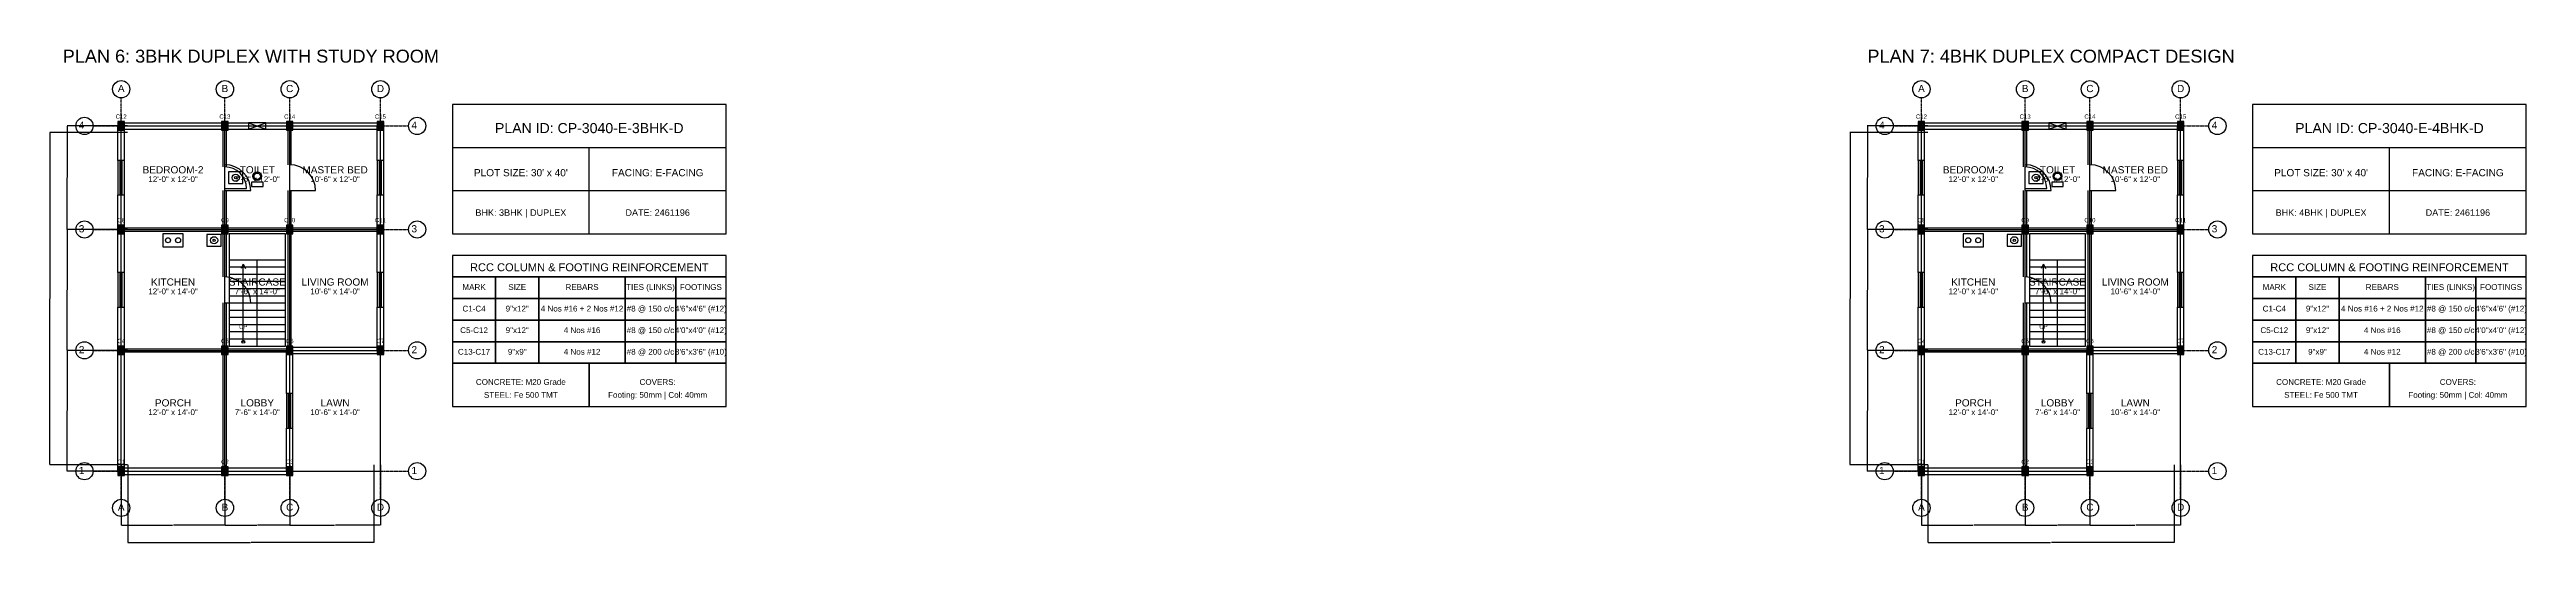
# Model space of a CAD drawing. Header units: inches. Extents: x -134 to 23580, y -99 to 23207.
# Drawn here: x 12400 to 15840, y -99 to 586 of the extents above; entities that cross this region are included whole.
import ezdxf
from ezdxf.enums import TextEntityAlignment as Align

# ---------------------------------------------------------------- set-up
doc = ezdxf.new("R2010")
doc.units = ezdxf.units.IN
doc.header["$MEASUREMENT"] = 0
doc.linetypes.add('CENTER', pattern=[2, 1.25, -0.25, 0.25, -0.25])
for name, color, linetype in [('A-COL-HATCH', 251, 'Continuous'), ('A-COLUMN', 1, 'Continuous'), ('A-DIM', 5, 'Continuous'), ('A-DOOR', 30, 'Continuous'), ('A-FIXTURE', 8, 'Continuous'), ('A-STAIR', 6, 'Continuous'), ('A-TEXT', 2, 'Continuous'), ('A-WALL-EXT', 7, 'Continuous'), ('A-WALL-INT', 9, 'Continuous'), ('A-WINDOW', 4, 'Continuous'), ('S-BEAM-FRAMING', 2, 'Continuous'), ('S-BUBBLE', 4, 'Continuous'), ('S-GRID-CENTER', 8, 'CENTER'), ('S-TABLE', 7, 'Continuous'), ('S-TEXT', 3, 'Continuous')]:
    doc.layers.add(name, color=color, linetype=linetype)
doc.styles.get("Standard").update_dxf_attribs({"font": 'arial.ttf'})
doc.dimstyles.get("Standard").update_dxf_attribs({"dimtxt": 0.18, "dimasz": 0.18, "dimexe": 0.18, "dimexo": 0.0625, "dimgap": 0.09, "dimtad": 0, "dimtih": 1, "dimtoh": 1, "dimdec": 4, "dimzin": 0, "dimdsep": 46, "dimtxsty": 'Standard', "dimcen": 0.09, "dimadec": 0, "dimazin": 0, "dimtfac": 1, "dimtdec": 4, "dimtofl": 0, "dimtmove": 0, "dimatfit": 3, "dimfxl": 1, "dimtolj": 1, "dimtzin": 0, "dimarcsym": 0})

# ---------------------------------------------------------------- blocks, each defined once
blk = doc.blocks.new('*D91')
at = {"layer": 'A-DIM', "color": 0, "lineweight": -2, "transparency": 16777216}
for p, q in [((12500, 8.9), (12500, -75.2)), ((12644, 8.9), (12644, -75.2)), ((12500.2, -75), (12571.4, -75)), ((12643.8, -75), (12572.6, -75))]:
    blk.add_line(p, q, dxfattribs=at)
at = {"layer": 'A-DIM', "color": 0, "transparency": 16777216}
for points in [[(12500.2, -75), (12500.2, -75), (12500, -75)], [(12643.8, -75), (12643.8, -75), (12644, -75)]]:
    blk.add_solid(points, dxfattribs=at)
at = {"layer": 'Defpoints', "color": 0, "transparency": 16777216}
for p in [(12500, 9), (12644, 9), (12644, -75)]:
    blk.add_point(p, dxfattribs=at)
at = {"layer": 'A-DIM', "color": 0, "transparency": 16777216, "insert": (12572, -75), "char_height": 0.18, "attachment_point": 5}
blk.add_mtext('\\A1;144.0000', dxfattribs=at)
blk = doc.blocks.new('*D92')
at = {"layer": 'A-DIM', "color": 0, "lineweight": -2, "transparency": 16777216}
for p, q in [((12644, 8.9), (12644, -75.2)), ((12734, 8.9), (12734, -75.2)), ((12644.2, -75), (12688.5, -75)), ((12733.8, -75), (12689.5, -75))]:
    blk.add_line(p, q, dxfattribs=at)
at = {"layer": 'A-DIM', "color": 0, "transparency": 16777216}
for points in [[(12644.2, -75), (12644.2, -75), (12644, -75)], [(12733.8, -75), (12733.8, -75), (12734, -75)]]:
    blk.add_solid(points, dxfattribs=at)
at = {"layer": 'Defpoints', "color": 0, "transparency": 16777216}
for p in [(12644, 9), (12734, 9), (12734, -75)]:
    blk.add_point(p, dxfattribs=at)
at = {"layer": 'A-DIM', "color": 0, "transparency": 16777216, "insert": (12689, -75), "char_height": 0.18, "attachment_point": 5}
blk.add_mtext('\\A1;90.0000', dxfattribs=at)
blk = doc.blocks.new('*D93')
at = {"layer": 'A-DIM', "color": 0, "lineweight": -2, "transparency": 16777216}
for p, q in [((12734, 8.9), (12734, -75.2)), ((12860, 8.9), (12860, -75.2)), ((12734.2, -75), (12796.4, -75)), ((12859.8, -75), (12797.6, -75))]:
    blk.add_line(p, q, dxfattribs=at)
at = {"layer": 'A-DIM', "color": 0, "transparency": 16777216}
for points in [[(12734.2, -75), (12734.2, -75), (12734, -75)], [(12859.8, -75), (12859.8, -75), (12860, -75)]]:
    blk.add_solid(points, dxfattribs=at)
at = {"layer": 'Defpoints', "color": 0, "transparency": 16777216}
for p in [(12734, 9), (12860, 9), (12860, -75)]:
    blk.add_point(p, dxfattribs=at)
at = {"layer": 'A-DIM', "color": 0, "transparency": 16777216, "insert": (12797, -75), "char_height": 0.18, "attachment_point": 5}
blk.add_mtext('\\A1;126.0000', dxfattribs=at)
blk = doc.blocks.new('*D94')
at = {"layer": 'A-DIM', "color": 0, "lineweight": -2, "transparency": 16777216}
for p, q in [((12509, 8.9), (12509, -99.2)), ((12851, 8.9), (12851, -99.2)), ((12509.2, -99), (12679.4, -99)), ((12850.8, -99), (12680.6, -99))]:
    blk.add_line(p, q, dxfattribs=at)
at = {"layer": 'A-DIM', "color": 0, "transparency": 16777216}
for points in [[(12509.2, -99), (12509.2, -99), (12509, -99)], [(12850.8, -99), (12850.8, -99), (12851, -99)]]:
    blk.add_solid(points, dxfattribs=at)
at = {"layer": 'Defpoints', "color": 0, "transparency": 16777216}
for p in [(12509, 9), (12851, 9), (12851, -99)]:
    blk.add_point(p, dxfattribs=at)
at = {"layer": 'A-DIM', "color": 0, "transparency": 16777216, "insert": (12680, -99), "char_height": 0.18, "attachment_point": 5}
blk.add_mtext('\\A1;342.0000', dxfattribs=at)
blk = doc.blocks.new('*D95')
at = {"layer": 'A-DIM', "color": 0, "lineweight": -2, "transparency": 16777216}
for p, q in [((12508.9, 168), (12424.8, 168)), ((12425, 167.8), (12425, 84.2)), ((12425, 0.2), (12425, 83.8)), ((12508.9, 0), (12424.8, 0))]:
    blk.add_line(p, q, dxfattribs=at)
at = {"layer": 'A-DIM', "color": 0, "transparency": 16777216}
for points in [[(12425, 167.8), (12425, 167.8), (12425, 168)], [(12425, 0.2), (12425, 0.2), (12425, 0)]]:
    blk.add_solid(points, dxfattribs=at)
at = {"layer": 'Defpoints', "color": 0, "transparency": 16777216}
for p in [(12425, 168), (12509, 168), (12509, 0)]:
    blk.add_point(p, dxfattribs=at)
at = {"layer": 'A-DIM', "color": 0, "transparency": 16777216, "insert": (12425, 84), "char_height": 0.18, "attachment_point": 5}
blk.add_mtext('\\A1;168.0000', dxfattribs=at)
blk = doc.blocks.new('*D96')
at = {"layer": 'A-DIM', "color": 0, "lineweight": -2, "transparency": 16777216}
for p, q in [((12508.9, 336), (12424.8, 336)), ((12425, 335.8), (12425, 252.2)), ((12425, 168.2), (12425, 251.8)), ((12508.9, 168), (12424.8, 168))]:
    blk.add_line(p, q, dxfattribs=at)
at = {"layer": 'A-DIM', "color": 0, "transparency": 16777216}
for points in [[(12425, 335.8), (12425, 335.8), (12425, 336)], [(12425, 168.2), (12425, 168.2), (12425, 168)]]:
    blk.add_solid(points, dxfattribs=at)
at = {"layer": 'Defpoints', "color": 0, "transparency": 16777216}
for p in [(12425, 336), (12509, 336), (12509, 168)]:
    blk.add_point(p, dxfattribs=at)
at = {"layer": 'A-DIM', "color": 0, "transparency": 16777216, "insert": (12425, 252), "char_height": 0.18, "attachment_point": 5}
blk.add_mtext('\\A1;168.0000', dxfattribs=at)
blk = doc.blocks.new('*D97')
at = {"layer": 'A-DIM', "color": 0, "lineweight": -2, "transparency": 16777216}
for p, q in [((12508.9, 480), (12424.8, 480)), ((12425, 479.8), (12425, 408.2)), ((12425, 336.2), (12425, 407.8)), ((12508.9, 336), (12424.8, 336))]:
    blk.add_line(p, q, dxfattribs=at)
at = {"layer": 'A-DIM', "color": 0, "transparency": 16777216}
for points in [[(12425, 479.8), (12425, 479.8), (12425, 480)], [(12425, 336.2), (12425, 336.2), (12425, 336)]]:
    blk.add_solid(points, dxfattribs=at)
at = {"layer": 'Defpoints', "color": 0, "transparency": 16777216}
for p in [(12425, 480), (12509, 480), (12509, 336)]:
    blk.add_point(p, dxfattribs=at)
at = {"layer": 'A-DIM', "color": 0, "transparency": 16777216, "insert": (12425, 408), "char_height": 0.18, "attachment_point": 5}
blk.add_mtext('\\A1;144.0000', dxfattribs=at)
blk = doc.blocks.new('*D98')
at = {"layer": 'A-DIM', "color": 0, "lineweight": -2, "transparency": 16777216}
for p, q in [((12508.9, 471), (12400.8, 471)), ((12401, 470.8), (12401, 240.2)), ((12401, 9.2), (12401, 239.8)), ((12508.9, 9), (12400.8, 9))]:
    blk.add_line(p, q, dxfattribs=at)
at = {"layer": 'A-DIM', "color": 0, "transparency": 16777216}
for points in [[(12401, 470.8), (12401, 470.8), (12401, 471)], [(12401, 9.2), (12401, 9.2), (12401, 9)]]:
    blk.add_solid(points, dxfattribs=at)
at = {"layer": 'Defpoints', "color": 0, "transparency": 16777216}
for p in [(12401, 471), (12509, 471), (12509, 9)]:
    blk.add_point(p, dxfattribs=at)
at = {"layer": 'A-DIM', "color": 0, "transparency": 16777216, "insert": (12401, 240), "char_height": 0.18, "attachment_point": 5}
blk.add_mtext('\\A1;462.0000', dxfattribs=at)
blk = doc.blocks.new('*D99')
at = {"layer": 'A-DIM', "color": 0, "lineweight": -2, "transparency": 16777216}
for p, q in [((15000, 8.9), (15000, -75.2)), ((15144, 8.9), (15144, -75.2)), ((15000.2, -75), (15071.4, -75)), ((15143.8, -75), (15072.6, -75))]:
    blk.add_line(p, q, dxfattribs=at)
at = {"layer": 'A-DIM', "color": 0, "transparency": 16777216}
for points in [[(15000.2, -75), (15000.2, -75), (15000, -75)], [(15143.8, -75), (15143.8, -75), (15144, -75)]]:
    blk.add_solid(points, dxfattribs=at)
at = {"layer": 'Defpoints', "color": 0, "transparency": 16777216}
for p in [(15000, 9), (15144, 9), (15144, -75)]:
    blk.add_point(p, dxfattribs=at)
at = {"layer": 'A-DIM', "color": 0, "transparency": 16777216, "insert": (15072, -75), "char_height": 0.18, "attachment_point": 5}
blk.add_mtext('\\A1;144.0000', dxfattribs=at)
blk = doc.blocks.new('*D100')
at = {"layer": 'A-DIM', "color": 0, "lineweight": -2, "transparency": 16777216}
for p, q in [((15144, 8.9), (15144, -75.2)), ((15234, 8.9), (15234, -75.2)), ((15144.2, -75), (15188.5, -75)), ((15233.8, -75), (15189.5, -75))]:
    blk.add_line(p, q, dxfattribs=at)
at = {"layer": 'A-DIM', "color": 0, "transparency": 16777216}
for points in [[(15144.2, -75), (15144.2, -75), (15144, -75)], [(15233.8, -75), (15233.8, -75), (15234, -75)]]:
    blk.add_solid(points, dxfattribs=at)
at = {"layer": 'Defpoints', "color": 0, "transparency": 16777216}
for p in [(15144, 9), (15234, 9), (15234, -75)]:
    blk.add_point(p, dxfattribs=at)
at = {"layer": 'A-DIM', "color": 0, "transparency": 16777216, "insert": (15189, -75), "char_height": 0.18, "attachment_point": 5}
blk.add_mtext('\\A1;90.0000', dxfattribs=at)
blk = doc.blocks.new('*D101')
at = {"layer": 'A-DIM', "color": 0, "lineweight": -2, "transparency": 16777216}
for p, q in [((15234, 8.9), (15234, -75.2)), ((15360, 8.9), (15360, -75.2)), ((15234.2, -75), (15296.4, -75)), ((15359.8, -75), (15297.6, -75))]:
    blk.add_line(p, q, dxfattribs=at)
at = {"layer": 'A-DIM', "color": 0, "transparency": 16777216}
for points in [[(15234.2, -75), (15234.2, -75), (15234, -75)], [(15359.8, -75), (15359.8, -75), (15360, -75)]]:
    blk.add_solid(points, dxfattribs=at)
at = {"layer": 'Defpoints', "color": 0, "transparency": 16777216}
for p in [(15234, 9), (15360, 9), (15360, -75)]:
    blk.add_point(p, dxfattribs=at)
at = {"layer": 'A-DIM', "color": 0, "transparency": 16777216, "insert": (15297, -75), "char_height": 0.18, "attachment_point": 5}
blk.add_mtext('\\A1;126.0000', dxfattribs=at)
blk = doc.blocks.new('*D102')
at = {"layer": 'A-DIM', "color": 0, "lineweight": -2, "transparency": 16777216}
for p, q in [((15009, 8.9), (15009, -99.2)), ((15351, 8.9), (15351, -99.2)), ((15009.2, -99), (15179.4, -99)), ((15350.8, -99), (15180.6, -99))]:
    blk.add_line(p, q, dxfattribs=at)
at = {"layer": 'A-DIM', "color": 0, "transparency": 16777216}
for points in [[(15009.2, -99), (15009.2, -99), (15009, -99)], [(15350.8, -99), (15350.8, -99), (15351, -99)]]:
    blk.add_solid(points, dxfattribs=at)
at = {"layer": 'Defpoints', "color": 0, "transparency": 16777216}
for p in [(15009, 9), (15351, 9), (15351, -99)]:
    blk.add_point(p, dxfattribs=at)
at = {"layer": 'A-DIM', "color": 0, "transparency": 16777216, "insert": (15180, -99), "char_height": 0.18, "attachment_point": 5}
blk.add_mtext('\\A1;342.0000', dxfattribs=at)
blk = doc.blocks.new('*D103')
at = {"layer": 'A-DIM', "color": 0, "lineweight": -2, "transparency": 16777216}
for p, q in [((15008.9, 168), (14924.8, 168)), ((14925, 167.8), (14925, 84.2)), ((14925, 0.2), (14925, 83.8)), ((15008.9, 0), (14924.8, 0))]:
    blk.add_line(p, q, dxfattribs=at)
at = {"layer": 'A-DIM', "color": 0, "transparency": 16777216}
for points in [[(14925, 167.8), (14925, 167.8), (14925, 168)], [(14925, 0.2), (14925, 0.2), (14925, 0)]]:
    blk.add_solid(points, dxfattribs=at)
at = {"layer": 'Defpoints', "color": 0, "transparency": 16777216}
for p in [(14925, 168), (15009, 168), (15009, 0)]:
    blk.add_point(p, dxfattribs=at)
at = {"layer": 'A-DIM', "color": 0, "transparency": 16777216, "insert": (14925, 84), "char_height": 0.18, "attachment_point": 5}
blk.add_mtext('\\A1;168.0000', dxfattribs=at)
blk = doc.blocks.new('*D104')
at = {"layer": 'A-DIM', "color": 0, "lineweight": -2, "transparency": 16777216}
for p, q in [((15008.9, 336), (14924.8, 336)), ((14925, 335.8), (14925, 252.2)), ((14925, 168.2), (14925, 251.8)), ((15008.9, 168), (14924.8, 168))]:
    blk.add_line(p, q, dxfattribs=at)
at = {"layer": 'A-DIM', "color": 0, "transparency": 16777216}
for points in [[(14925, 335.8), (14925, 335.8), (14925, 336)], [(14925, 168.2), (14925, 168.2), (14925, 168)]]:
    blk.add_solid(points, dxfattribs=at)
at = {"layer": 'Defpoints', "color": 0, "transparency": 16777216}
for p in [(14925, 336), (15009, 336), (15009, 168)]:
    blk.add_point(p, dxfattribs=at)
at = {"layer": 'A-DIM', "color": 0, "transparency": 16777216, "insert": (14925, 252), "char_height": 0.18, "attachment_point": 5}
blk.add_mtext('\\A1;168.0000', dxfattribs=at)
blk = doc.blocks.new('*D105')
at = {"layer": 'A-DIM', "color": 0, "lineweight": -2, "transparency": 16777216}
for p, q in [((15008.9, 480), (14924.8, 480)), ((14925, 479.8), (14925, 408.2)), ((14925, 336.2), (14925, 407.8)), ((15008.9, 336), (14924.8, 336))]:
    blk.add_line(p, q, dxfattribs=at)
at = {"layer": 'A-DIM', "color": 0, "transparency": 16777216}
for points in [[(14925, 479.8), (14925, 479.8), (14925, 480)], [(14925, 336.2), (14925, 336.2), (14925, 336)]]:
    blk.add_solid(points, dxfattribs=at)
at = {"layer": 'Defpoints', "color": 0, "transparency": 16777216}
for p in [(14925, 480), (15009, 480), (15009, 336)]:
    blk.add_point(p, dxfattribs=at)
at = {"layer": 'A-DIM', "color": 0, "transparency": 16777216, "insert": (14925, 408), "char_height": 0.18, "attachment_point": 5}
blk.add_mtext('\\A1;144.0000', dxfattribs=at)
blk = doc.blocks.new('*D106')
at = {"layer": 'A-DIM', "color": 0, "lineweight": -2, "transparency": 16777216}
for p, q in [((15008.9, 471), (14900.8, 471)), ((14901, 470.8), (14901, 240.2)), ((14901, 9.2), (14901, 239.8)), ((15008.9, 9), (14900.8, 9))]:
    blk.add_line(p, q, dxfattribs=at)
at = {"layer": 'A-DIM', "color": 0, "transparency": 16777216}
for points in [[(14901, 470.8), (14901, 470.8), (14901, 471)], [(14901, 9.2), (14901, 9.2), (14901, 9)]]:
    blk.add_solid(points, dxfattribs=at)
at = {"layer": 'Defpoints', "color": 0, "transparency": 16777216}
for p in [(14901, 471), (15009, 471), (15009, 9)]:
    blk.add_point(p, dxfattribs=at)
at = {"layer": 'A-DIM', "color": 0, "transparency": 16777216, "insert": (14901, 240), "char_height": 0.18, "attachment_point": 5}
blk.add_mtext('\\A1;462.0000', dxfattribs=at)

msp = doc.modelspace()

# ---------------------------------------------------------------- linework, layer by layer
at = {"layer": 'A-COL-HATCH'}
for points in [[(12495.5, 474), (12504.5, 474), (12495.5, 486), (12504.5, 486)], [(12639.5, 474), (12648.5, 474), (12639.5, 486), (12648.5, 486)], [(12729.5, 474), (12738.5, 474), (12729.5, 486), (12738.5, 486)], [(12855.5, 474), (12864.5, 474), (12855.5, 486), (12864.5, 486)], [(14995.5, 474), (15004.5, 474), (14995.5, 486), (15004.5, 486)], [(15139.5, 474), (15148.5, 474), (15139.5, 486), (15148.5, 486)], [(15229.5, 474), (15238.5, 474), (15229.5, 486), (15238.5, 486)], [(15355.5, 474), (15364.5, 474), (15355.5, 486), (15364.5, 486)], [(12495.5, 330), (12504.5, 330), (12495.5, 342), (12504.5, 342)], [(12639.5, 330), (12648.5, 330), (12639.5, 342), (12648.5, 342)], [(12729.5, 330), (12738.5, 330), (12729.5, 342), (12738.5, 342)], [(12855.5, 330), (12864.5, 330), (12855.5, 342), (12864.5, 342)], [(14995.5, 330), (15004.5, 330), (14995.5, 342), (15004.5, 342)], [(15139.5, 330), (15148.5, 330), (15139.5, 342), (15148.5, 342)], [(15229.5, 330), (15238.5, 330), (15229.5, 342), (15238.5, 342)], [(15355.5, 330), (15364.5, 330), (15355.5, 342), (15364.5, 342)], [(12495.5, 162), (12504.5, 162), (12495.5, 174), (12504.5, 174)], [(12639.5, 162), (12648.5, 162), (12639.5, 174), (12648.5, 174)], [(12729.5, 162), (12738.5, 162), (12729.5, 174), (12738.5, 174)], [(12855.5, 162), (12864.5, 162), (12855.5, 174), (12864.5, 174)], [(14995.5, 162), (15004.5, 162), (14995.5, 174), (15004.5, 174)], [(15139.5, 162), (15148.5, 162), (15139.5, 174), (15148.5, 174)], [(15229.5, 162), (15238.5, 162), (15229.5, 174), (15238.5, 174)], [(15355.5, 162), (15364.5, 162), (15355.5, 174), (15364.5, 174)], [(12495.5, -6), (12504.5, -6), (12495.5, 6), (12504.5, 6)], [(12639.5, -6), (12648.5, -6), (12639.5, 6), (12648.5, 6)], [(12729.5, -6), (12738.5, -6), (12729.5, 6), (12738.5, 6)], [(14995.5, -6), (15004.5, -6), (14995.5, 6), (15004.5, 6)], [(15139.5, -6), (15148.5, -6), (15139.5, 6), (15148.5, 6)], [(15229.5, -6), (15238.5, -6), (15229.5, 6), (15238.5, 6)]]:
    msp.add_solid(points, dxfattribs=at)
at = {"layer": 'A-COLUMN'}
for points in [[(12495.5, 474), (12504.5, 474), (12504.5, 486), (12495.5, 486)], [(12639.5, 474), (12648.5, 474), (12648.5, 486), (12639.5, 486)], [(12729.5, 474), (12738.5, 474), (12738.5, 486), (12729.5, 486)], [(12855.5, 474), (12864.5, 474), (12864.5, 486), (12855.5, 486)], [(14995.5, 474), (15004.5, 474), (15004.5, 486), (14995.5, 486)], [(15139.5, 474), (15148.5, 474), (15148.5, 486), (15139.5, 486)], [(15229.5, 474), (15238.5, 474), (15238.5, 486), (15229.5, 486)], [(15355.5, 474), (15364.5, 474), (15364.5, 486), (15355.5, 486)], [(12495.5, 330), (12504.5, 330), (12504.5, 342), (12495.5, 342)], [(12639.5, 330), (12648.5, 330), (12648.5, 342), (12639.5, 342)], [(12729.5, 330), (12738.5, 330), (12738.5, 342), (12729.5, 342)], [(12855.5, 330), (12864.5, 330), (12864.5, 342), (12855.5, 342)], [(14995.5, 330), (15004.5, 330), (15004.5, 342), (14995.5, 342)], [(15139.5, 330), (15148.5, 330), (15148.5, 342), (15139.5, 342)], [(15229.5, 330), (15238.5, 330), (15238.5, 342), (15229.5, 342)], [(15355.5, 330), (15364.5, 330), (15364.5, 342), (15355.5, 342)], [(12495.5, 162), (12504.5, 162), (12504.5, 174), (12495.5, 174)], [(12639.5, 162), (12648.5, 162), (12648.5, 174), (12639.5, 174)], [(12729.5, 162), (12738.5, 162), (12738.5, 174), (12729.5, 174)], [(12855.5, 162), (12864.5, 162), (12864.5, 174), (12855.5, 174)], [(14995.5, 162), (15004.5, 162), (15004.5, 174), (14995.5, 174)], [(15139.5, 162), (15148.5, 162), (15148.5, 174), (15139.5, 174)], [(15229.5, 162), (15238.5, 162), (15238.5, 174), (15229.5, 174)], [(15355.5, 162), (15364.5, 162), (15364.5, 174), (15355.5, 174)], [(12495.5, -6), (12504.5, -6), (12504.5, 6), (12495.5, 6)], [(12639.5, -6), (12648.5, -6), (12648.5, 6), (12639.5, 6)], [(12729.5, -6), (12738.5, -6), (12738.5, 6), (12729.5, 6)], [(14995.5, -6), (15004.5, -6), (15004.5, 6), (14995.5, 6)], [(15139.5, -6), (15148.5, -6), (15148.5, 6), (15139.5, 6)], [(15229.5, -6), (15238.5, -6), (15238.5, 6), (15229.5, 6)]]:
    msp.add_lwpolyline(points, close=True, dxfattribs=at)
at = {"layer": 'A-DOOR'}
for p, q in [((12644, 393), (12674, 393)), ((12644, 390), (12680, 390)), ((12734, 390), (12770, 390)), ((15144, 393), (15174, 393)), ((15144, 390), (15180, 390)), ((15234, 390), (15270, 390)), ((12644, 234), (12680, 234)), ((15144, 234), (15180, 234))]:
    msp.add_line(p, q, dxfattribs=at)
for centre, radius in [((12644, 390), 36), ((12644, 393), 30), ((12734, 390), 36), ((15144, 390), 36), ((15144, 393), 30), ((15234, 390), 36), ((12644, 234), 36), ((15144, 234), 36)]:
    msp.add_arc(centre, radius, 0, 90, dxfattribs=at)
at = {"layer": 'A-FIXTURE'}
for points in [[(12649, 400), (12669, 400), (12669, 416), (12649, 416)], [(15149, 400), (15169, 400), (15169, 416), (15149, 416)], [(12681, 396), (12697, 396), (12697, 402), (12681, 402)], [(15181, 396), (15197, 396), (15197, 402), (15181, 402)], [(12558, 312), (12586, 312), (12586, 330), (12558, 330)], [(12619, 313), (12639, 313), (12639, 329), (12619, 329)], [(15058, 312), (15086, 312), (15086, 330), (15058, 330)], [(15119, 313), (15139, 313), (15139, 329), (15119, 329)]]:
    msp.add_lwpolyline(points, close=True, dxfattribs=at)
for centre, radius in [((12659, 408), 5), ((12689, 410), 6), ((12689, 410), 4.5), ((15159, 408), 5), ((15189, 410), 6), ((15189, 410), 4.5), ((12659, 408), 1.5), ((15159, 408), 1.5), ((12565, 321), 3.5), ((12579, 321), 3.5), ((12629, 321), 5), ((12629, 321), 1.5), ((15065, 321), 3.5), ((15079, 321), 3.5), ((15129, 321), 5), ((15129, 321), 1.5)]:
    msp.add_circle(centre, radius, dxfattribs=at)
at = {"layer": 'A-STAIR'}
for p, q in [((12650, 294), (12728, 294)), ((12650, 284), (12689, 284)), ((12669.5, 288), (12666.5, 282)), ((12669.5, 180), (12669.5, 288)), ((12669.5, 288), (12672.5, 282)), ((12689, 174), (12689, 294)), ((12689, 284), (12728, 284)), ((15150, 294), (15228, 294)), ((15150, 284), (15189, 284)), ((15169.5, 288), (15166.5, 282)), ((15169.5, 180), (15169.5, 288)), ((15169.5, 288), (15172.5, 282)), ((15189, 174), (15189, 294)), ((15189, 284), (15228, 284)), ((12650, 274), (12689, 274)), ((12650, 264), (12689, 264)), ((12650, 254), (12689, 254)), ((12650, 244), (12689, 244)), ((12689, 274), (12728, 274)), ((12689, 264), (12728, 264)), ((12689, 254), (12728, 254)), ((12689, 244), (12728, 244)), ((15150, 274), (15189, 274)), ((15150, 264), (15189, 264)), ((15150, 254), (15189, 254)), ((15150, 244), (15189, 244)), ((15189, 274), (15228, 274)), ((15189, 264), (15228, 264)), ((15189, 254), (15228, 254)), ((15189, 244), (15228, 244)), ((12650, 234), (12689, 234)), ((12650, 224), (12689, 224)), ((12650, 214), (12689, 214)), ((12689, 234), (12728, 234)), ((12689, 224), (12728, 224)), ((12689, 214), (12728, 214)), ((15150, 234), (15189, 234)), ((15150, 224), (15189, 224)), ((15150, 214), (15189, 214)), ((15189, 234), (15228, 234)), ((15189, 224), (15228, 224)), ((15189, 214), (15228, 214)), ((12650, 204), (12689, 204)), ((12650, 194), (12689, 194)), ((12650, 184), (12689, 184)), ((12689, 204), (12728, 204)), ((12689, 194), (12728, 194)), ((12689, 184), (12728, 184)), ((15150, 204), (15189, 204)), ((15150, 194), (15189, 194)), ((15150, 184), (15189, 184)), ((15189, 204), (15228, 204)), ((15189, 194), (15228, 194)), ((15189, 184), (15228, 184))]:
    msp.add_line(p, q, dxfattribs=at)
for points in [[(12650, 174), (12728, 174), (12728, 330), (12650, 330)], [(15150, 174), (15228, 174), (15228, 330), (15150, 330)]]:
    msp.add_lwpolyline(points, close=True, dxfattribs=at)
for centre in [(12669.5, 180), (15169.5, 180)]:
    msp.add_circle(centre, 2, dxfattribs=at)
at = {"layer": 'A-WALL-EXT'}
for p, q in [((12500, 484.5), (12644, 484.5)), ((12644, 484.5), (12677, 484.5)), ((12701, 484.5), (12734, 484.5)), ((12734, 484.5), (12860, 484.5)), ((15000, 484.5), (15144, 484.5)), ((15144, 484.5), (15177, 484.5)), ((15201, 484.5), (15234, 484.5)), ((15234, 484.5), (15360, 484.5)), ((12495.5, 432), (12495.5, 480)), ((12500, 475.5), (12644, 475.5)), ((12504.5, 432), (12504.5, 480)), ((12644, 475.5), (12677, 475.5)), ((12701, 475.5), (12734, 475.5)), ((12734, 475.5), (12860, 475.5)), ((12855.5, 432), (12855.5, 480)), ((12864.5, 432), (12864.5, 480)), ((12960, 450), (13340, 450)), ((13150, 330), (13150, 450)), ((14995.5, 432), (14995.5, 480)), ((15000, 475.5), (15144, 475.5)), ((15004.5, 432), (15004.5, 480)), ((15144, 475.5), (15177, 475.5)), ((15201, 475.5), (15234, 475.5)), ((15234, 475.5), (15360, 475.5)), ((15355.5, 432), (15355.5, 480)), ((15364.5, 432), (15364.5, 480)), ((15460, 450), (15840, 450)), ((15650, 330), (15650, 450)), ((12495.5, 336), (12495.5, 384)), ((12504.5, 336), (12504.5, 384)), ((12855.5, 336), (12855.5, 384)), ((12864.5, 336), (12864.5, 384)), ((12960, 390), (13340, 390)), ((14995.5, 336), (14995.5, 384)), ((15004.5, 336), (15004.5, 384)), ((15355.5, 336), (15355.5, 384)), ((15364.5, 336), (15364.5, 384)), ((15460, 390), (15840, 390)), ((12495.5, 276), (12495.5, 336)), ((12504.5, 276), (12504.5, 336)), ((12855.5, 276), (12855.5, 336)), ((12864.5, 276), (12864.5, 336)), ((14995.5, 276), (14995.5, 336)), ((15004.5, 276), (15004.5, 336)), ((15355.5, 276), (15355.5, 336)), ((15364.5, 276), (15364.5, 336)), ((12495.5, 168), (12495.5, 228)), ((12504.5, 168), (12504.5, 228)), ((12855.5, 168), (12855.5, 228)), ((12864.5, 168), (12864.5, 228)), ((14995.5, 168), (14995.5, 228)), ((15004.5, 168), (15004.5, 228)), ((15355.5, 168), (15355.5, 228)), ((15364.5, 168), (15364.5, 228)), ((12734, 172.5), (12860, 172.5)), ((15234, 172.5), (15360, 172.5)), ((12495.5, 0), (12495.5, 168)), ((12504.5, 0), (12504.5, 168)), ((12729.5, 108), (12729.5, 168)), ((12734, 163.5), (12860, 163.5)), ((12738.5, 108), (12738.5, 168)), ((14995.5, 0), (14995.5, 168)), ((15004.5, 0), (15004.5, 168)), ((15229.5, 108), (15229.5, 168)), ((15234, 163.5), (15360, 163.5)), ((15238.5, 108), (15238.5, 168)), ((12729.5, 0), (12729.5, 60)), ((12738.5, 0), (12738.5, 60)), ((15229.5, 0), (15229.5, 60)), ((15238.5, 0), (15238.5, 60)), ((12500, 4.5), (12644, 4.5)), ((12644, 4.5), (12734, 4.5)), ((15000, 4.5), (15144, 4.5)), ((15144, 4.5), (15234, 4.5)), ((12500, -4.5), (12644, -4.5)), ((12644, -4.5), (12734, -4.5)), ((15000, -4.5), (15144, -4.5)), ((15144, -4.5), (15234, -4.5))]:
    msp.add_line(p, q, dxfattribs=at)
for points in [[(12960, 330), (13340, 330), (13340, 510), (12960, 510)], [(15460, 330), (15840, 330), (15840, 510), (15460, 510)]]:
    msp.add_lwpolyline(points, close=True, dxfattribs=at)
at = {"layer": 'A-WALL-INT'}
for p, q in [((12641.75, 423), (12641.75, 480)), ((12646.25, 423), (12646.25, 480)), ((12731.75, 426), (12731.75, 480)), ((12736.25, 426), (12736.25, 480)), ((15141.75, 423), (15141.75, 480)), ((15146.25, 423), (15146.25, 480)), ((15231.75, 426), (15231.75, 480)), ((15236.25, 426), (15236.25, 480)), ((12641.75, 336), (12641.75, 390)), ((12646.25, 336), (12646.25, 390)), ((12731.75, 336), (12731.75, 390)), ((12736.25, 336), (12736.25, 390)), ((15141.75, 336), (15141.75, 390)), ((15146.25, 336), (15146.25, 390)), ((15231.75, 336), (15231.75, 390)), ((15236.25, 336), (15236.25, 390)), ((12500, 338.25), (12644, 338.25)), ((12500, 333.75), (12644, 333.75)), ((12641.75, 270), (12641.75, 336)), ((12644, 338.25), (12734, 338.25)), ((12644, 333.75), (12734, 333.75)), ((12646.25, 270), (12646.25, 336)), ((12731.75, 168), (12731.75, 336)), ((12734, 338.25), (12860, 338.25)), ((12734, 333.75), (12860, 333.75)), ((12736.25, 168), (12736.25, 336)), ((15000, 338.25), (15144, 338.25)), ((15000, 333.75), (15144, 333.75)), ((15141.75, 270), (15141.75, 336)), ((15144, 338.25), (15234, 338.25)), ((15144, 333.75), (15234, 333.75)), ((15146.25, 270), (15146.25, 336)), ((15231.75, 168), (15231.75, 336)), ((15234, 338.25), (15360, 338.25)), ((15234, 333.75), (15360, 333.75)), ((15236.25, 168), (15236.25, 336)), ((12641.75, 168), (12641.75, 234)), ((12646.25, 168), (12646.25, 234)), ((15141.75, 168), (15141.75, 234)), ((15146.25, 168), (15146.25, 234)), ((12500, 170.25), (12644, 170.25)), ((12500, 165.75), (12644, 165.75)), ((12641.75, 0), (12641.75, 168)), ((12644, 170.25), (12734, 170.25)), ((12644, 165.75), (12734, 165.75)), ((12646.25, 0), (12646.25, 168)), ((15000, 170.25), (15144, 170.25)), ((15000, 165.75), (15144, 165.75)), ((15141.75, 0), (15141.75, 168)), ((15144, 170.25), (15234, 170.25)), ((15144, 165.75), (15234, 165.75)), ((15146.25, 0), (15146.25, 168))]:
    msp.add_line(p, q, dxfattribs=at)
at = {"layer": 'A-WINDOW'}
for p, q in [((12677, 475.5), (12701, 484.5)), ((12677, 484.5), (12701, 475.5)), ((15177, 475.5), (15201, 484.5)), ((15177, 484.5), (15201, 475.5)), ((12498.5, 384), (12498.5, 432)), ((12501.5, 384), (12501.5, 432)), ((12858.5, 384), (12858.5, 432)), ((12861.5, 384), (12861.5, 432)), ((14998.5, 384), (14998.5, 432)), ((15001.5, 384), (15001.5, 432)), ((15358.5, 384), (15358.5, 432)), ((15361.5, 384), (15361.5, 432)), ((12498.5, 228), (12498.5, 276)), ((12501.5, 228), (12501.5, 276)), ((12858.5, 228), (12858.5, 276)), ((12861.5, 228), (12861.5, 276)), ((14998.5, 228), (14998.5, 276)), ((15001.5, 228), (15001.5, 276)), ((15358.5, 228), (15358.5, 276)), ((15361.5, 228), (15361.5, 276)), ((12732.5, 60), (12732.5, 108)), ((12735.5, 60), (12735.5, 108)), ((15232.5, 60), (15232.5, 108)), ((15235.5, 60), (15235.5, 108))]:
    msp.add_line(p, q, dxfattribs=at)
for points in [[(12677, 475.5), (12701, 475.5), (12701, 484.5), (12677, 484.5)], [(15177, 475.5), (15201, 475.5), (15201, 484.5), (15177, 484.5)], [(12495.5, 384), (12504.5, 384), (12504.5, 432), (12495.5, 432)], [(12855.5, 384), (12864.5, 384), (12864.5, 432), (12855.5, 432)], [(14995.5, 384), (15004.5, 384), (15004.5, 432), (14995.5, 432)], [(15355.5, 384), (15364.5, 384), (15364.5, 432), (15355.5, 432)], [(12495.5, 228), (12504.5, 228), (12504.5, 276), (12495.5, 276)], [(12855.5, 228), (12864.5, 228), (12864.5, 276), (12855.5, 276)], [(14995.5, 228), (15004.5, 228), (15004.5, 276), (14995.5, 276)], [(15355.5, 228), (15364.5, 228), (15364.5, 276), (15355.5, 276)], [(12729.5, 60), (12738.5, 60), (12738.5, 108), (12729.5, 108)], [(15229.5, 60), (15238.5, 60), (15238.5, 108), (15229.5, 108)]]:
    msp.add_lwpolyline(points, close=True, dxfattribs=at)
at = {"layer": 'S-BEAM-FRAMING'}
for p, q in [((12500, 0), (12500, 480)), ((12500, 480), (12860, 480)), ((12644, 0), (12644, 480)), ((12734, 0), (12734, 480)), ((12860, 0), (12860, 480)), ((15000, 0), (15000, 480)), ((15000, 480), (15360, 480)), ((15144, 0), (15144, 480)), ((15234, 0), (15234, 480)), ((15360, 0), (15360, 480)), ((12500, 336), (12860, 336)), ((15000, 336), (15360, 336)), ((12500, 168), (12860, 168)), ((15000, 168), (15360, 168)), ((12500, 0), (12860, 0)), ((15000, 0), (15360, 0))]:
    msp.add_line(p, q, dxfattribs=at)
at = {"layer": 'S-BUBBLE'}
for centre in [(12500, 531), (12644, 531), (12734, 531), (12860, 531), (15000, 531), (15144, 531), (15234, 531), (15360, 531), (12449, 480), (12911, 480), (14949, 480), (15411, 480), (12449, 336), (12911, 336), (14949, 336), (15411, 336), (12449, 168), (12911, 168), (14949, 168), (15411, 168), (12449, 0), (12911, 0), (14949, 0), (15411, 0), (12500, -51), (12644, -51), (12734, -51), (12860, -51), (15000, -51), (15144, -51), (15234, -51), (15360, -51)]:
    msp.add_circle(centre, 12, dxfattribs=at)
at = {"layer": 'S-GRID-CENTER'}
for p, q in [((12500, -39), (12500, 519)), ((12644, -39), (12644, 519)), ((12734, -39), (12734, 519)), ((12860, -39), (12860, 519)), ((15000, -39), (15000, 519)), ((15144, -39), (15144, 519)), ((15234, -39), (15234, 519)), ((15360, -39), (15360, 519)), ((12461, 480), (12899, 480)), ((14961, 480), (15399, 480)), ((12461, 336), (12899, 336)), ((14961, 336), (15399, 336)), ((12461, 168), (12899, 168)), ((14961, 168), (15399, 168)), ((12461, 0), (12899, 0)), ((14961, 0), (15399, 0))]:
    msp.add_line(p, q, dxfattribs=at)
at = {"layer": 'S-TABLE'}
for points in [[(12960, 270), (13340, 270), (13340, 300), (12960, 300)], [(15460, 270), (15840, 270), (15840, 300), (15460, 300)], [(12960, 240), (13020, 240), (13020, 270), (12960, 270)], [(13020, 240), (13080, 240), (13080, 270), (13020, 270)], [(13080, 240), (13200, 240), (13200, 270), (13080, 270)], [(13200, 240), (13270, 240), (13270, 270), (13200, 270)], [(13270, 240), (13340, 240), (13340, 270), (13270, 270)], [(15460, 240), (15520, 240), (15520, 270), (15460, 270)], [(15520, 240), (15580, 240), (15580, 270), (15520, 270)], [(15580, 240), (15700, 240), (15700, 270), (15580, 270)], [(15700, 240), (15770, 240), (15770, 270), (15700, 270)], [(15770, 240), (15840, 240), (15840, 270), (15770, 270)], [(12960, 210), (13020, 210), (13020, 240), (12960, 240)], [(12960, 180), (13020, 180), (13020, 210), (12960, 210)], [(13020, 210), (13080, 210), (13080, 240), (13020, 240)], [(13020, 180), (13080, 180), (13080, 210), (13020, 210)], [(13080, 210), (13200, 210), (13200, 240), (13080, 240)], [(13080, 180), (13200, 180), (13200, 210), (13080, 210)], [(13200, 210), (13270, 210), (13270, 240), (13200, 240)], [(13200, 180), (13270, 180), (13270, 210), (13200, 210)], [(13270, 210), (13340, 210), (13340, 240), (13270, 240)], [(13270, 180), (13340, 180), (13340, 210), (13270, 210)], [(15460, 210), (15520, 210), (15520, 240), (15460, 240)], [(15460, 180), (15520, 180), (15520, 210), (15460, 210)], [(15520, 210), (15580, 210), (15580, 240), (15520, 240)], [(15520, 180), (15580, 180), (15580, 210), (15520, 210)], [(15580, 210), (15700, 210), (15700, 240), (15580, 240)], [(15580, 180), (15700, 180), (15700, 210), (15580, 210)], [(15700, 210), (15770, 210), (15770, 240), (15700, 240)], [(15700, 180), (15770, 180), (15770, 210), (15700, 210)], [(15770, 210), (15840, 210), (15840, 240), (15770, 240)], [(15770, 180), (15840, 180), (15840, 210), (15770, 210)], [(12960, 150), (13020, 150), (13020, 180), (12960, 180)], [(13020, 150), (13080, 150), (13080, 180), (13020, 180)], [(13080, 150), (13200, 150), (13200, 180), (13080, 180)], [(13200, 150), (13270, 150), (13270, 180), (13200, 180)], [(13270, 150), (13340, 150), (13340, 180), (13270, 180)], [(15460, 150), (15520, 150), (15520, 180), (15460, 180)], [(15520, 150), (15580, 150), (15580, 180), (15520, 180)], [(15580, 150), (15700, 150), (15700, 180), (15580, 180)], [(15700, 150), (15770, 150), (15770, 180), (15700, 180)], [(15770, 150), (15840, 150), (15840, 180), (15770, 180)], [(12960, 90), (13150, 90), (13150, 150), (12960, 150)], [(13150, 90), (13340, 90), (13340, 150), (13150, 150)], [(15460, 90), (15650, 90), (15650, 150), (15460, 150)], [(15650, 90), (15840, 90), (15840, 150), (15650, 150)]]:
    msp.add_lwpolyline(points, close=True, dxfattribs=at)

# ---------------------------------------------------------------- texts
at = {"layer": 'A-TEXT'}
for s, height, p in [('PLAN 6: 3BHK DUPLEX WITH STUDY ROOM', 18, (12680, 568)), ('PLAN 7: 4BHK DUPLEX COMPACT DESIGN', 18, (15180, 568)), ('C12', 6, (12500, 490)), ('C13', 6, (12644, 490)), ('C14', 6, (12734, 490)), ('C15', 6, (12860, 490)), ('PLAN ID: CP-3040-E-3BHK-D', 14, (13150, 470)), ('C12', 6, (15000, 490)), ('C13', 6, (15144, 490)), ('C14', 6, (15234, 490)), ('C15', 6, (15360, 490)), ('PLAN ID: CP-3040-E-4BHK-D', 14, (15650, 470)), ('BEDROOM-2', 10, (12572, 414)), ('TOILET', 10, (12689, 414)), ('MASTER BED', 10, (12797, 414)), ("PLOT SIZE: 30' x 40'", 10, (13055, 410)), ('FACING: E-FACING', 10, (13245, 410)), ('BEDROOM-2', 10, (15072, 414)), ('TOILET', 10, (15189, 414)), ('MASTER BED', 10, (15297, 414)), ("PLOT SIZE: 30' x 40'", 10, (15555, 410)), ('FACING: E-FACING', 10, (15745, 410)), ('12\'-0" x 12\'-0"', 8, (12572, 402)), ('7\'-6" x 12\'-0"', 8, (12689, 402)), ('10\'-6" x 12\'-0"', 8, (12797, 402)), ('12\'-0" x 12\'-0"', 8, (15072, 402)), ('7\'-6" x 12\'-0"', 8, (15189, 402)), ('10\'-6" x 12\'-0"', 8, (15297, 402)), ('C8', 6, (12500, 346)), ('C9', 6, (12644, 346)), ('C10', 6, (12734, 346)), ('C11', 6, (12860, 346)), ('BHK: 3BHK | DUPLEX', 9, (13055, 355)), ('DATE: 2461196', 9, (13245, 355)), ('C8', 6, (15000, 346)), ('C9', 6, (15144, 346)), ('C10', 6, (15234, 346)), ('C11', 6, (15360, 346)), ('BHK: 4BHK | DUPLEX', 9, (15555, 355)), ('DATE: 2461196', 9, (15745, 355)), ('12\'-0" x 14\'-0"', 8, (12572, 246)), ('KITCHEN', 10, (12572, 258)), ('STAIRCASE', 10, (12689, 258)), ('7\'-6" x 14\'-0"', 8, (12689, 246)), ('LIVING ROOM', 10, (12797, 258)), ('10\'-6" x 14\'-0"', 8, (12797, 246)), ('12\'-0" x 14\'-0"', 8, (15072, 246)), ('KITCHEN', 10, (15072, 258)), ('STAIRCASE', 10, (15189, 258)), ('7\'-6" x 14\'-0"', 8, (15189, 246)), ('LIVING ROOM', 10, (15297, 258)), ('10\'-6" x 14\'-0"', 8, (15297, 246)), ('C4', 6, (12500, 178)), ('C5', 6, (12644, 178)), ('UP', 6, (12669.5, 198)), ('C6', 6, (12734, 178)), ('C7', 6, (12860, 178)), ('C4', 6, (15000, 178)), ('C5', 6, (15144, 178)), ('UP', 6, (15169.5, 198)), ('C6', 6, (15234, 178)), ('C7', 6, (15360, 178)), ('12\'-0" x 14\'-0"', 8, (12572, 78)), ('PORCH', 10, (12572, 90)), ('7\'-6" x 14\'-0"', 8, (12689, 78)), ('LOBBY', 10, (12689, 90)), ('10\'-6" x 14\'-0"', 8, (12797, 78)), ('LAWN', 10, (12797, 90)), ('12\'-0" x 14\'-0"', 8, (15072, 78)), ('PORCH', 10, (15072, 90)), ('7\'-6" x 14\'-0"', 8, (15189, 78)), ('LOBBY', 10, (15189, 90)), ('10\'-6" x 14\'-0"', 8, (15297, 78)), ('LAWN', 10, (15297, 90)), ('C1', 6, (12500, 10)), ('C2', 6, (12644, 10)), ('C3', 6, (12734, 10)), ('C1', 6, (15000, 10)), ('C2', 6, (15144, 10)), ('C3', 6, (15234, 10))]:
    msp.add_text(s, height=height, dxfattribs=at).set_placement(p, align=Align.CENTER)
at = {"layer": 'S-TEXT'}
for s, height, p in [('A', 10, (12500, 527)), ('B', 10, (12644, 527)), ('C', 10, (12734, 527)), ('D', 10, (12860, 527)), ('A', 10, (15000, 527)), ('B', 10, (15144, 527)), ('C', 10, (15234, 527)), ('D', 10, (15360, 527)), ('4', 10, (12445, 476)), ('4', 10, (12907, 476)), ('4', 10, (14945, 476)), ('4', 10, (15407, 476)), ('3', 10, (12445, 332)), ('3', 10, (12907, 332)), ('3', 10, (14945, 332)), ('3', 10, (15407, 332)), ('RCC COLUMN & FOOTING REINFORCEMENT', 11, (13150, 278)), ('RCC COLUMN & FOOTING REINFORCEMENT', 11, (15650, 278)), ('MARK', 8, (12990, 252)), ('SIZE', 8, (13050, 252)), ('REBARS', 8, (13140, 252)), ('TIES (LINKS)', 8, (13235, 252)), ('FOOTINGS', 8, (13305, 252)), ('MARK', 8, (15490, 252)), ('SIZE', 8, (15550, 252)), ('REBARS', 8, (15640, 252)), ('TIES (LINKS)', 8, (15735, 252)), ('FOOTINGS', 8, (15805, 252)), ('C1-C4', 8, (12990, 222)), ('9"x12"', 8, (13050, 222)), ('4 Nos #16 + 2 Nos #12', 8, (13140, 222)), ('#8 @ 150 c/c', 8, (13235, 222)), ('4\'6"x4\'6" (#12)', 8, (13305, 222)), ('C1-C4', 8, (15490, 222)), ('9"x12"', 8, (15550, 222)), ('4 Nos #16 + 2 Nos #12', 8, (15640, 222)), ('#8 @ 150 c/c', 8, (15735, 222)), ('4\'6"x4\'6" (#12)', 8, (15805, 222)), ('2', 10, (12445, 164)), ('2', 10, (12907, 164)), ('C5-C12', 8, (12990, 192)), ('9"x12"', 8, (13050, 192)), ('4 Nos #16', 8, (13140, 192)), ('#8 @ 150 c/c', 8, (13235, 192)), ('4\'0"x4\'0" (#12)', 8, (13305, 192)), ('2', 10, (14945, 164)), ('2', 10, (15407, 164)), ('C5-C12', 8, (15490, 192)), ('9"x12"', 8, (15550, 192)), ('4 Nos #16', 8, (15640, 192)), ('#8 @ 150 c/c', 8, (15735, 192)), ('4\'0"x4\'0" (#12)', 8, (15805, 192)), ('C13-C17', 8, (12990, 162)), ('9"x9"', 8, (13050, 162)), ('4 Nos #12', 8, (13140, 162)), ('#8 @ 200 c/c', 8, (13235, 162)), ('3\'6"x3\'6" (#10)', 8, (13305, 162)), ('C13-C17', 8, (15490, 162)), ('9"x9"', 8, (15550, 162)), ('4 Nos #12', 8, (15640, 162)), ('#8 @ 200 c/c', 8, (15735, 162)), ('3\'6"x3\'6" (#10)', 8, (15805, 162)), ('CONCRETE: M20 Grade', 8, (13055, 120)), ('STEEL: Fe 500 TMT', 8, (13055, 102)), ('Footing: 50mm | Col: 40mm', 8, (13245, 102)), ('COVERS:', 8, (13245, 120)), ('CONCRETE: M20 Grade', 8, (15555, 120)), ('STEEL: Fe 500 TMT', 8, (15555, 102)), ('Footing: 50mm | Col: 40mm', 8, (15745, 102)), ('COVERS:', 8, (15745, 120)), ('1', 10, (12445, -4)), ('1', 10, (12907, -4)), ('1', 10, (14945, -4)), ('1', 10, (15407, -4)), ('A', 10, (12500, -55)), ('B', 10, (12644, -55)), ('C', 10, (12734, -55)), ('D', 10, (12860, -55)), ('A', 10, (15000, -55)), ('B', 10, (15144, -55)), ('C', 10, (15234, -55)), ('D', 10, (15360, -55))]:
    msp.add_text(s, height=height, dxfattribs=at).set_placement(p, align=Align.CENTER)

# ---------------------------------------------------------------- dimensions: what is measured, and where the dimension line sits
at = {"layer": 'A-DIM'}
for base, p1, p2, picture, middle in [((12401, 471), (12509, 9), (12509, 471), '*D98', (12401, 240)), ((12425, 480), (12509, 336), (12509, 480), '*D97', (12425, 408)), ((14901, 471), (15009, 9), (15009, 471), '*D106', (14901, 240)), ((14925, 480), (15009, 336), (15009, 480), '*D105', (14925, 408)), ((12425, 336), (12509, 168), (12509, 336), '*D96', (12425, 252)), ((14925, 336), (15009, 168), (15009, 336), '*D104', (14925, 252)), ((12425, 168), (12509, 0), (12509, 168), '*D95', (12425, 84)), ((14925, 168), (15009, 0), (15009, 168), '*D103', (14925, 84))]:
    dim = msp.add_linear_dim(base=base, p1=p1, p2=p2, angle=90, dimstyle='Standard', dxfattribs=at)
    dim.commit()
    dim.dimension.update_dxf_attribs({"geometry": picture, "text_midpoint": middle})
for base, p1, p2, picture, middle in [((12644, -75), (12500, 9), (12644, 9), '*D91', (12572, -75)), ((12851, -99), (12509, 9), (12851, 9), '*D94', (12680, -99)), ((12734, -75), (12644, 9), (12734, 9), '*D92', (12689, -75)), ((12860, -75), (12734, 9), (12860, 9), '*D93', (12797, -75)), ((15144, -75), (15000, 9), (15144, 9), '*D99', (15072, -75)), ((15351, -99), (15009, 9), (15351, 9), '*D102', (15180, -99)), ((15234, -75), (15144, 9), (15234, 9), '*D100', (15189, -75)), ((15360, -75), (15234, 9), (15360, 9), '*D101', (15297, -75))]:
    dim = msp.add_linear_dim(base=base, p1=p1, p2=p2, dimstyle='Standard', dxfattribs=at)
    dim.commit()
    dim.dimension.update_dxf_attribs({"geometry": picture, "text_midpoint": middle})

doc.saveas('drawing.dxf')
